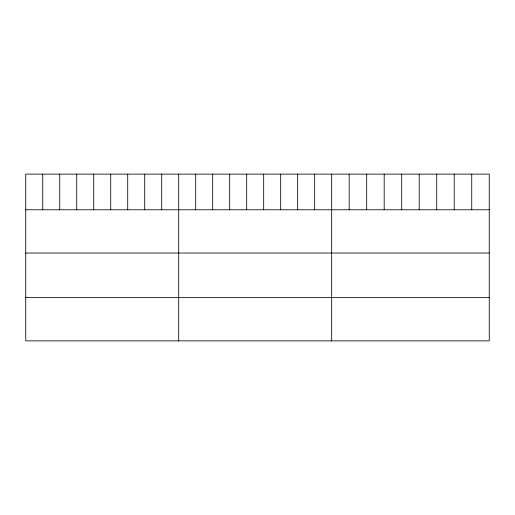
<?xml version="1.0" encoding="UTF-8"?>
<svg xmlns="http://www.w3.org/2000/svg" width="515" height="515" viewBox="0 0 515 515"><rect width="100%" height="100%" fill="white"/><g stroke="black" fill="none" stroke-linecap="round" stroke-linejoin="round"><path stroke-width="0.77" d="M489.25 209.772L489.25 340.885L25.75 340.885L25.75 174.115L489.25 174.115L489.25 209.772L25.75 209.772M25.75 253.039L489.25 253.039M25.75 297.619L489.25 297.619M471.74 174.115L471.74 209.772M454.23 174.115L454.23 209.772M436.72 174.115L436.72 209.772M419.21 174.115L419.21 209.772M401.7 174.115L401.7 209.772M384.19 174.115L384.19 209.772M366.68 174.115L366.68 209.772M349.17 174.115L349.17 209.772M331.66 174.115L331.66 340.885M314.665 174.115L314.665 209.772M297.67 174.115L297.67 209.772M280.675 174.115L280.675 209.772M263.68 174.115L263.68 209.772M246.685 174.115L246.685 209.772M229.69 174.115L229.69 209.772M212.695 174.115L212.695 209.772M195.7 174.115L195.7 209.772M178.705 174.115L178.705 340.885M161.71 174.115L161.71 209.772M144.715 174.115L144.715 209.772M127.72 174.115L127.72 209.772M110.725 174.115L110.725 209.772M93.73 174.115L93.73 209.772M76.735 174.115L76.735 209.772M59.74 174.115L59.74 209.772M42.745 174.115L42.745 209.772"/></g></svg>
